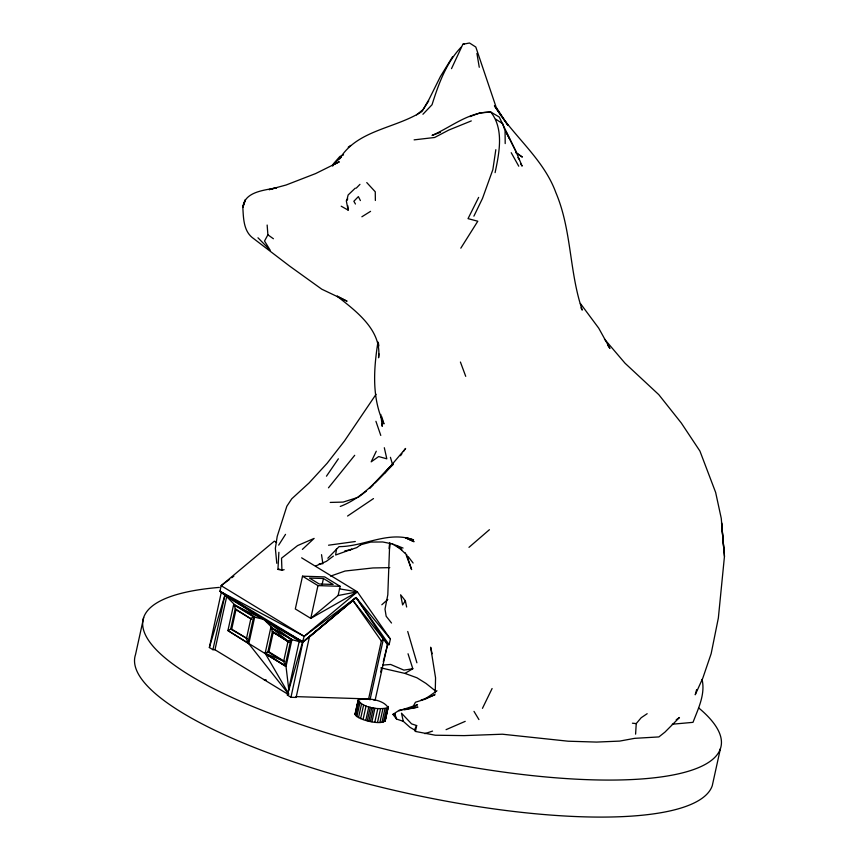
<?xml version="1.0" encoding="UTF-8"?>
<svg xmlns="http://www.w3.org/2000/svg" width="860" height="860" viewBox="0 0 860 860"><rect width="100%" height="100%" fill="white"/><g stroke="black" fill="none" stroke-linecap="round" stroke-linejoin="round"><path stroke-width="1.29" d="M435.224 692.966L435.558 677.83L430.645 647.214L432.107 653.729M382.27 423.765L382.206 426.334L380.808 414.445M389.548 543.488L389.387 548.841L389.688 543.713M389.731 542.542L387.806 594.797L385.011 609.149L386.161 616.244L391.526 623.016M635.594 734.139L636.239 723.593L641.173 717.734L647.171 713.692M378.862 353.761L378.572 357.76C381.915 330.315 356.384 311.363 337.238 296.324M278.877 552.281L277.952 569.384L281.94 570.298L284.144 569.664M724.464 556.345L721.562 522.88L724.464 556.345L718.358 617.985L711.155 653.664L702.867 677.959L695.245 694.762L696.632 689.612M336.539 548.68L335.647 555.012L351.794 549.239L344.623 551.045M355.567 713.252C352.74 719.562 387.473 727.151 384.549 719.078M388.021 707.608C379.518 710.166 362.49 708.006 358.201 699.997C366.683 697.428 383.721 699.61 388.021 707.608L385.043 721.185M495.822 149.683L492.855 169.635L482.503 198.413L473.892 216.172M377.906 342.28C373.616 369.456 371.703 398.406 383.958 423.915L381.754 416.724M495.102 172.634C499.187 153.112 504.229 129.194 490.823 112.069L479.944 112.886L469.925 116.616M390.397 639.044L356.094 597.549L309.471 636.701L296.109 697.449L290.959 697.288L287.39 695.106L304.161 636.325L357.351 591.83L390.397 639.044L389.085 644.667L387.494 644.871L356.094 597.549L304.161 636.325L219.966 591.293L221.127 585.66L274.34 541.166L276.619 542.553M415.434 731.441L416.659 725.561L411.575 723.873L401.491 713.187L403.275 721.303L410.069 727.377L414.456 729.904L415.434 731.441L435.321 735.225L464.088 735.612L502.401 734.214L568.127 741.202L596.561 742.083L619.684 741.094L634.648 738.342L658.889 736.923L664.941 732.129L679.464 717.519L676.218 719.777M288.326 694.482L214.989 649.762L212.936 649.698L209.367 647.526L221.278 592.411L219.966 591.293L303 641.958L356.094 597.549L389.085 644.667L383.388 639.023L353.008 600.549L308.417 637.841M290.959 697.288L302.87 642.205L309.471 636.701L308.084 638.023M143.674 617.512L135.536 654.524A295.84 75.067 12.4 0 0 399.728 791.598A295.84 75.067 12.4 0 0 712.284 785.632L720.422 748.608M212.936 649.698L225.008 594.797L219.966 591.293L263.88 619.415L302.87 642.205M214.989 649.762L226.664 596.7L221.278 592.411M288.82 689.946L286.025 666.468L227.922 630.573L230.684 629.122L247.454 638.754L231.705 629.144L235.973 609.729L233.619 604.677L263.88 619.415L303 641.958L356.094 597.549M288.616 694.117L248.798 643.753L254.7 616.942L234.651 604.72L226.664 596.7L299.979 641.442M288.799 694.031L265.149 653.288L270.846 627.391L291.916 639.657L299.957 641.818M291.916 639.657L270.846 627.391L272.383 631.498L267.911 651.837L265.149 653.288L286.025 666.468L291.916 639.657L263.88 619.415L225.008 594.797L209.367 647.526M265.149 653.288L284.681 661.469L268.933 651.858L273.2 632.444L272.383 631.498L288.949 642.054L273.2 632.444M285.187 665.511L283.639 661.437L288.111 641.098L290.884 639.614L285.187 665.511L265.966 654.234M302.516 576.189L317.963 585.617L310.761 618.372L338.109 595.518L340.141 586.316L324.671 576.888L302.516 576.189L295.313 608.945L310.761 618.372L357.351 591.83L301.634 557.828M287.39 695.106L299.463 640.216L303 641.958M322.081 584.682L323.435 578.511L309.482 578.071L319.221 584.005L333.153 584.434L323.435 578.511M354.954 714.348L358.201 699.997M355.051 714.767L358.039 701.19M355.836 712.015L358.545 699.674M355.696 715.66L358.674 702.093M356.868 716.627L359.856 703.05M358.534 717.595L361.522 704.017M360.619 718.562L363.608 704.996M363.07 719.487L366.059 705.92M368.607 698.933L381.335 641.012L383.388 639.023L370.026 699.793L368.607 698.933L295.99 696.621M365.822 720.357L368.811 706.78M367.317 720.755L370.305 707.189M368.854 721.121L371.832 707.554M370.413 721.465L373.401 707.887M371.928 721.744L374.906 708.167M374.831 722.163L377.819 708.586M377.529 722.411L380.518 708.833M379.905 722.454L382.894 708.876M381.947 722.325L384.936 708.747M383.56 722.002L386.538 708.425M384.678 721.497L387.656 707.92M385.183 719.981L388.172 706.415M385.248 720.809L388.29 706.845M346.773 200.552L348.128 194.994L355.266 188.147M380.69 672.015L381.657 668.134M383.281 661.673L387.494 644.871L375.175 699.943L373.638 699.911M332.691 166.12L333.411 163.83L339.85 156.488L343.516 154.907M451.511 68.65L462.873 44.258L464.389 43.967M376.271 451.221L371.187 461.841L378.658 456.552L386.817 458.821L384.312 447.727M482.46 708.35L492.092 688.527M478.644 197.392L468.034 218.633L477.794 221.224L460.82 248.174M414.456 729.904L416.659 725.561M461.239 47.074C446.157 62.791 438.471 84.28 432.032 104.737L422.937 114.262M267.148 225.04L267.89 234.812L264.525 241.036L270.223 250.228L257.978 237.79M413.456 705.845L415.455 702.233L424.754 699.32L436.955 690.784M452.629 56.653L440.417 76.54L429.097 99.255L422.013 111.467C395.6 128.613 357.244 129.828 339.657 158.81L341.151 157.133L332.175 165.453L339.302 161.82L315.609 173.58L286.133 184.997L269.277 189.555M376.056 394.299L344.365 441.126L327.112 463.282L309.041 482.976L291.755 498.8L286.842 506.239L277.2 536.425L275.361 548.368L276.78 563.3M278.672 545.122L285.531 534.35M428.721 100.91L423.045 109.596L416.541 114.885M405.35 600.785L402.609 604.924L400.62 594.797L405.35 600.785L406.64 607.02M326.456 476.193L338.388 458.799M400.502 455.736L401.953 453.661M403.415 451.575L405.608 448.447L384.538 473.312L375.089 482.804M347.784 198.897L346.3 200.778L348.139 210.119L341.205 206.217M354.707 455.305L328.477 487.813M340.259 506.443C362.125 498.123 377.389 480.407 393.041 463.981M389.408 467.249L369.392 488.48L373.208 484.707M327.853 558.226L339.034 546.637C364.221 546.584 388.505 530.491 413.563 539.919L406.662 537.812M384.538 473.312L392.923 464.69M356.276 188.136L359.953 184.362M361.479 544.165L356.803 547.594L349.579 550.034M302.387 549.389L314.126 538.403L297.592 545.584L281.521 558.194L281.94 570.298M381.829 604.763L387.817 599.431M468.969 547.347L489.415 529.706M358.19 497.316L366.317 491.157M333.4 556.076L326.359 561.343L315.77 565.955M229.609 579.328L221.127 585.66L304.161 636.325M231.738 577.748L233.855 576.168M348.236 147.2L350.665 145.448M347.58 516.043L373.487 498.585M414.38 706.662L417.498 704.695L398.986 710.876M361.866 216.784L370.574 211.345M380.851 667.854L404.92 673.401L412.811 668.725L408.027 653.761M425.894 698.804L435.02 694.665L420.809 700.276M446.071 729.656L465.217 721.357M471.301 120.916L448.823 130.043L434.633 137.482L414.112 139.868M440.481 132.29L432.053 135.418C451.306 127.086 468.797 111.746 490.823 112.069L499.219 116.992L515.839 151.242L522.127 166.12L520.698 163.894M330.595 576.114L345.053 571.029L372.971 567.955L389.784 567.643M424.862 733.666L432.558 731.086M356.943 497.714L343.151 502.089L330.219 502.423M360.512 544.788L370.789 542.069L382.721 541.972L392.504 543.928M269.148 189.673L276.716 187.738C264.633 190.318 244.423 191.436 242.832 207.346C243.445 217.569 243.412 230.179 252.034 237.381L289.691 266.138L321.79 289.207L347.064 301.226L337.313 296.098M395.406 713.757L392.956 714.37L396.567 719.067L403.275 721.303M404.039 709.876L417.96 707.146L399.513 710.048L392.956 714.37L395.095 714.542L396.567 719.067M338.109 595.518L357.351 591.83L339.356 588.853M462.873 44.258L469.517 43L475.806 47.031L496.145 107.231L507.819 125.173L494.425 105.716C513.054 136.063 543.498 158.541 555.904 192.726C571.782 230.104 569.18 271.889 582.263 310.105L580.984 307.837M412.811 668.725L403.899 670.123L390.633 664.457L382.635 665.103M328.541 545.208L355.298 541.52M672.273 724.217L693.009 722.346C698.159 708.726 705.49 694.439 702.093 679.518M277.952 569.384L279.758 569.234M319.21 563.794L322.876 563.719L321.533 554.668M231.705 629.144L230.684 629.122L235.156 608.783L251.722 619.34L235.973 609.729M268.933 651.858L267.911 651.837L283.639 661.437M317.963 585.617L340.141 586.316M632.422 723.206L636.239 723.593M263.74 679.508L266.353 680.099M404.92 673.401L416.928 677.777L426.022 683.442L436.031 691.408M403.06 548.056L391.891 543.692L401.803 549.648L397.707 546.218M405.802 537.898L414.058 541.703L405.619 537.855M272.383 631.498L288.949 642.054M495.779 119.207L502.638 123.625L505.067 130.817L505.196 143.577M516.043 152.747L522.353 157.09L515.807 152.446M267.89 234.812L273.405 238.747M270.846 627.391L288.111 641.098M397.471 546.293L405.049 553.324M271.857 627.424L263.88 619.415L253.657 616.91L233.619 604.677L227.922 630.573L248.798 643.753M299.463 640.216L301.108 642.13M604.451 339.066L625.037 363.232L658.782 394.643L681.292 423.002L699.922 451.059L715.649 492.436L721.26 518.365L723.916 550.303M366.758 182.578L375.261 191.791L375.368 200.477M408.199 556.603L413.101 563.02M517.892 157.552L519.462 159.637M580.371 303.473L598.711 328.154L609.923 348.397L607.622 345.118M353.008 600.549L381.335 641.012M473.989 711.381L478.923 719.562M355.449 204.024L353.858 201.261L358.383 196.607L360.394 200.573M511.227 152.704L518.752 166.195M509.496 138.739L506.196 132.3L515.839 151.242M460.412 362.028L465.722 376.336M405.404 552.905L411.617 569.589L406.608 554.603M375.917 421.292L380.776 435.429M390.429 457.316L392.644 464.916M407.726 631.498L416.896 662.791M476.913 53.395L479.267 67.284M378.282 342.301L378.862 345.989M347.816 205.744L348.139 210.119M698.782 707.995A295.84 75.067 12.4 0 1 581.027 779.407A295.84 75.067 12.4 0 1 207.625 685.484A295.84 75.067 12.4 0 1 219.343 587.401M250.905 618.394L246.433 638.722L247.959 642.796L253.657 616.91L250.905 618.394M244.562 201.95L242.832 207.346L245.487 199.574L244.562 201.95"/></g></svg>
